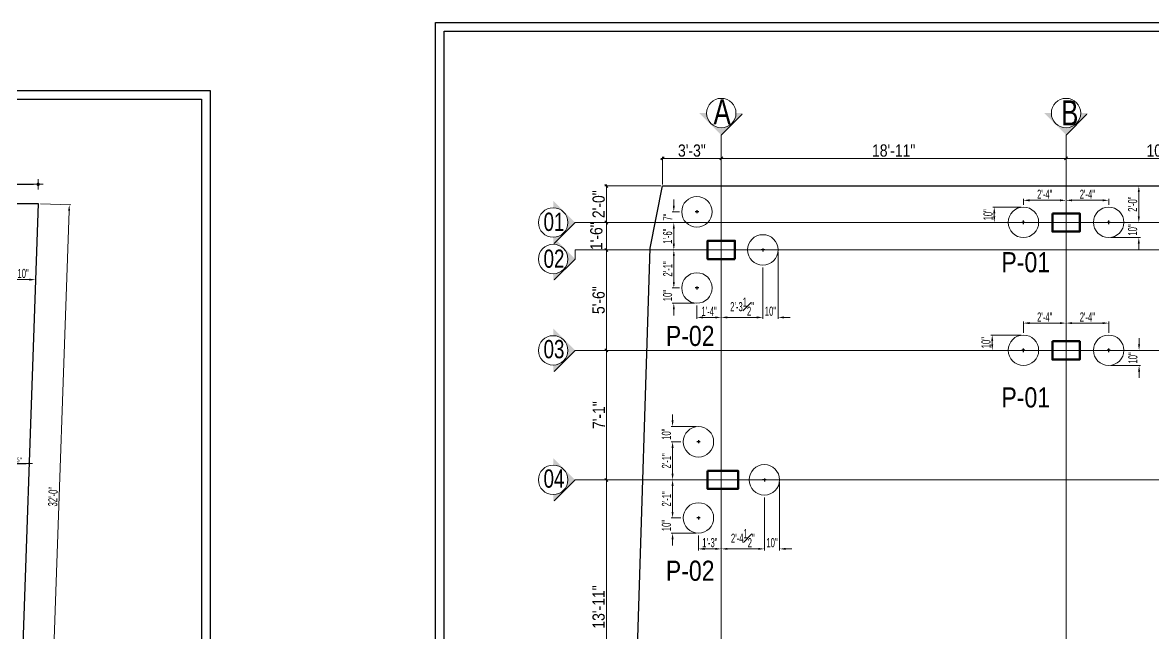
# Model space of a CAD drawing. Extents: x 52891 to 66536, y -48165 to -44533.
# Drawn here: x 58263 to 59006, y -45605 to -45204 of the extents above; entities that cross this region are included whole.
import ezdxf

# ---------------------------------------------------------------- set-up
doc = ezdxf.new("R2010")
doc.units = 0
doc.header["$MEASUREMENT"] = 0
doc.header["$PDMODE"] = 3
doc.layers.get('0').update_dxf_attribs({"lineweight": 13})
doc.layers.get('DEFPOINTS').update_dxf_attribs({"lineweight": 13})
for name, color, linetype, lineweight in [('1-PILE', 173, 'Continuous', 20), ('1-TEXT', 212, 'Continuous', 25), ('COLUMN-1', 1, 'Continuous', 50), ('DIM', 8, 'Continuous', 13), ('dim-8', 250, 'Continuous', 15), ('DIMEN', 8, 'Continuous', 13), ('line', 7, 'Continuous', 15), ('TEXT', 7, 'Continuous', 13), ('TREE', 84, 'Continuous', 13), ('WALL', 7, 'Continuous', 30)]:
    doc.layers.add(name, color=color, linetype=linetype, lineweight=lineweight)
doc.layers.add('Layer1', color=174, linetype='Continuous')
doc.styles.add('Dimtext', font='ARIALN.TTF')
doc.styles.add('NEW', font='swissck.ttf')
doc.styles.add('ROMAN_SIMPLEX', font='swisscl.ttf')
doc.styles.add('RS6', font='times.ttf')
doc.styles.get("Standard").update_dxf_attribs({"font": 'arial.ttf', "width": 0.6, "height": 6})
doc.dimstyles.new('1-4', dxfattribs={"dimtxt": 6, "dimasz": 4, "dimexe": 1, "dimexo": 1.5, "dimgap": 1, "dimtad": 1, "dimdec": 1, "dimzin": 3, "dimdsep": 46, "dimlunit": 4, "dimtxsty": 'Standard', "dimcen": 0.09, "dimdle": 4, "dimclrd": 252, "dimclre": 252, "dimclrt": 7, "dimadec": 0, "dimazin": 0, "dimtfac": 1, "dimtdec": 1, "dimtofl": 0, "dimtmove": 1, "dimatfit": 3, "dimfxl": 2, "dimfrac": 1, "dimtolj": 1, "dimtzin": 0, "dimlwd": 9, "dimlwe": 9, "dimarcsym": 0})
doc.dimstyles.new('1_4', dxfattribs={"dimtxt": 3, "dimasz": 2, "dimexe": 0.18, "dimexo": 0.0625, "dimgap": 4, "dimtad": 0, "dimdec": 0, "dimzin": 3, "dimdsep": 46, "dimlunit": 4, "dimtxsty": 'RS6', "dimblk": 'D', "dimcen": 3, "dimse1": 1, "dimse2": 1, "dimclrt": 7, "dimadec": 0, "dimazin": 0, "dimtfac": 1, "dimtdec": 0, "dimtix": 1, "dimtmove": 1, "dimatfit": 3, "dimldrblk": 'OPEN30', "dimfxl": 0.18, "dimtvp": 0.75, "dimtolj": 1, "dimtzin": 0, "dimarcsym": 0})
doc.dimstyles.new('Colm dim', dxfattribs={"dimtxt": 4, "dimasz": 2, "dimexe": 3, "dimexo": 3, "dimgap": 0.125, "dimtad": 0, "dimdec": 0, "dimzin": 3, "dimdsep": 46, "dimlunit": 4, "dimtxsty": 'RS6', "dimblk": 'D', "dimcen": 3, "dimdle": 1, "dimse1": 1, "dimse2": 1, "dimclrt": 7, "dimadec": 0, "dimazin": 0, "dimtfac": 1, "dimtdec": 0, "dimtix": 1, "dimtmove": 0, "dimatfit": 3, "dimldrblk": 'OPEN90', "dimfxl": 6, "dimfxlon": 1, "dimtvp": 0.75, "dimtolj": 1, "dimtzin": 0, "dimarcsym": 0})
doc.dimstyles.new('Dim4', dxfattribs={"dimtxt": 8, "dimasz": 2, "dimexe": 1, "dimexo": 1, "dimgap": 1, "dimtad": 1, "dimdec": 0, "dimzin": 3, "dimdsep": 46, "dimlunit": 4, "dimtxsty": 'Dimtext', "dimblk": 'OBLIQUE', "dimcen": 2, "dimdle": 1, "dimclrd": 256, "dimclre": 256, "dimclrt": 3, "dimadec": 0, "dimazin": 1, "dimtm": 1e-09, "dimtfac": 1, "dimtdec": 0, "dimtofl": 0, "dimtmove": 2, "dimatfit": 3, "dimldrblk": 'OBLIQUE', "dimfxl": 6, "dimfrac": 2, "dimtolj": 1, "dimtzin": 0, "dimlwd": -1, "dimlwe": -1, "dimarcsym": 0})

# ---------------------------------------------------------------- blocks, each defined once
blk = doc.blocks.new('_Oblique')
at = {"layer": 'WALL', "color": 0, "lineweight": -2}
blk.add_line((-0.5, -0.5), (0.5, 0.5), dxfattribs=at)
blk = doc.blocks.new('*D1318')
at = {"layer": 'DEFPOINTS', "color": 0}
for p in [(58721.72, -45293.32), (58683.12, -45311.42), (58721.72, -45311.42)]:
    blk.add_point(p, dxfattribs=at)
at = {"layer": 'line'}
for p, q in [((58682.12, -45293.32), (58722.72, -45293.32)), ((58683.12, -45310.42), (58683.12, -45292.32)), ((58721.72, -45310.42), (58721.72, -45292.32))]:
    blk.add_line(p, q, dxfattribs=at)
at = {"layer": 'line', "xscale": 2, "yscale": 2, "zscale": 2, "rotation": 180}
blk.add_blockref('_Oblique', (58683.12, -45293.32), dxfattribs=at)
at = {"layer": 'line', "xscale": 2, "yscale": 2, "zscale": 2}
blk.add_blockref('_Oblique', (58721.72, -45293.32), dxfattribs=at)
at = {"layer": 'line', "color": 3, "insert": (58702.42, -45288.24), "char_height": 8, "attachment_point": 5, "style": 'Dimtext'}
blk.add_mtext('\\A1;3\'-3"', dxfattribs=at)
blk = doc.blocks.new('*D1319')
at = {"layer": 'DEFPOINTS', "color": 0}
for p in [(58948.22, -45293.32), (58721.72, -45311.42), (58948.22, -45311.42)]:
    blk.add_point(p, dxfattribs=at)
at = {"layer": 'line'}
for p, q in [((58720.72, -45293.32), (58949.22, -45293.32)), ((58721.72, -45310.42), (58721.72, -45292.32)), ((58948.22, -45310.42), (58948.22, -45292.32))]:
    blk.add_line(p, q, dxfattribs=at)
at = {"layer": 'line', "xscale": 2, "yscale": 2, "zscale": 2, "rotation": 180}
blk.add_blockref('_Oblique', (58721.72, -45293.32), dxfattribs=at)
at = {"layer": 'line', "xscale": 2, "yscale": 2, "zscale": 2}
blk.add_blockref('_Oblique', (58948.22, -45293.32), dxfattribs=at)
at = {"layer": 'line', "color": 3, "insert": (58834.97, -45288.24), "char_height": 8, "attachment_point": 5, "style": 'Dimtext'}
blk.add_mtext('\\A1;18\'-11"', dxfattribs=at)
blk = doc.blocks.new('*D1320')
at = {"layer": 'DEFPOINTS', "color": 0}
for p in [(59077.22, -45293.32), (58948.22, -45311.42), (59077.22, -45311.42)]:
    blk.add_point(p, dxfattribs=at)
at = {"layer": 'line'}
for p, q in [((58947.22, -45293.32), (59078.22, -45293.32)), ((58948.22, -45310.42), (58948.22, -45292.32)), ((59077.22, -45310.42), (59077.22, -45292.32))]:
    blk.add_line(p, q, dxfattribs=at)
at = {"layer": 'line', "xscale": 2, "yscale": 2, "zscale": 2, "rotation": 180}
blk.add_blockref('_Oblique', (58948.22, -45293.32), dxfattribs=at)
at = {"layer": 'line', "xscale": 2, "yscale": 2, "zscale": 2}
blk.add_blockref('_Oblique', (59077.22, -45293.32), dxfattribs=at)
at = {"layer": 'line', "color": 3, "insert": (59012.72, -45288.24), "char_height": 8, "attachment_point": 5, "style": 'Dimtext'}
blk.add_mtext('\\A1;10\'-9"', dxfattribs=at)
blk = doc.blocks.new('*D1325')
at = {"layer": 'DEFPOINTS', "color": 0}
for p in [(58683.12, -45311.42), (58646.27, -45335.42), (58683.12, -45335.42)]:
    blk.add_point(p, dxfattribs=at)
at = {"layer": 'line'}
for p, q in [((58682.12, -45311.42), (58645.27, -45311.42)), ((58646.27, -45310.42), (58646.27, -45336.42)), ((58682.12, -45335.42), (58645.27, -45335.42))]:
    blk.add_line(p, q, dxfattribs=at)
at = {"layer": 'line', "xscale": 2, "yscale": 2, "zscale": 2}
for p, rotation in [((58646.27, -45311.42), 90), ((58646.27, -45335.42), 270)]:
    blk.add_blockref('_Oblique', p, dxfattribs=dict(at, rotation=rotation))
at = {"layer": 'line', "color": 3, "insert": (58641.18, -45323.42), "char_height": 8, "attachment_point": 5, "rotation": 90, "style": 'Dimtext'}
blk.add_mtext('\\A1;2\'-0"', dxfattribs=at)
blk = doc.blocks.new('*D1326')
at = {"layer": 'DEFPOINTS', "color": 0}
for p in [(58683.12, -45335.42), (58646.27, -45353.42), (58646.27, -45353.42)]:
    blk.add_point(p, dxfattribs=at)
at = {"layer": 'line'}
for p, q in [((58646.27, -45334.42), (58646.27, -45354.42)), ((58682.12, -45335.42), (58645.27, -45335.42))]:
    blk.add_line(p, q, dxfattribs=at)
at = {"layer": 'line', "xscale": 2, "yscale": 2, "zscale": 2}
for p, rotation in [((58646.27, -45335.42), 90), ((58646.27, -45353.42), 270)]:
    blk.add_blockref('_Oblique', p, dxfattribs=dict(at, rotation=rotation))
at = {"layer": 'line', "color": 3, "insert": (58639.68, -45344.42), "char_height": 8, "attachment_point": 5, "rotation": 90, "style": 'Dimtext'}
blk.add_mtext('\\A1;1\'-6"', dxfattribs=at)
blk = doc.blocks.new('*D1327')
at = {"layer": 'DEFPOINTS', "color": 0}
for p in [(58646.27, -45353.42), (58646.27, -45419.42), (58646.27, -45419.42)]:
    blk.add_point(p, dxfattribs=at)
at = {"layer": 'line'}
blk.add_line((58646.27, -45352.42), (58646.27, -45420.42), dxfattribs=at)
at = {"layer": 'line', "xscale": 2, "yscale": 2, "zscale": 2}
for p, rotation in [((58646.27, -45353.42), 90), ((58646.27, -45419.42), 270)]:
    blk.add_blockref('_Oblique', p, dxfattribs=dict(at, rotation=rotation))
at = {"layer": 'line', "color": 3, "insert": (58641.18, -45386.42), "char_height": 8, "attachment_point": 5, "rotation": 90, "style": 'Dimtext'}
blk.add_mtext('\\A1;5\'-6"', dxfattribs=at)
blk = doc.blocks.new('*D1328')
at = {"layer": 'DEFPOINTS', "color": 0}
for p in [(58646.27, -45419.42), (58646.27, -45504.42), (58646.27, -45504.42)]:
    blk.add_point(p, dxfattribs=at)
at = {"layer": 'line'}
blk.add_line((58646.27, -45418.42), (58646.27, -45505.42), dxfattribs=at)
at = {"layer": 'line', "xscale": 2, "yscale": 2, "zscale": 2}
for p, rotation in [((58646.27, -45419.42), 90), ((58646.27, -45504.42), 270)]:
    blk.add_blockref('_Oblique', p, dxfattribs=dict(at, rotation=rotation))
at = {"layer": 'line', "color": 3, "insert": (58641.25, -45461.92), "char_height": 8, "attachment_point": 5, "rotation": 90, "style": 'Dimtext'}
blk.add_mtext('\\A1;7\'-1"', dxfattribs=at)
blk = doc.blocks.new('*D1329')
at = {"layer": 'DEFPOINTS', "color": 0}
for p in [(58646.27, -45504.42), (58646.27, -45671.42), (58664.18, -45671.42)]:
    blk.add_point(p, dxfattribs=at)
at = {"layer": 'line'}
for p, q in [((58646.27, -45503.42), (58646.27, -45672.42)), ((58663.18, -45671.42), (58645.27, -45671.42))]:
    blk.add_line(p, q, dxfattribs=at)
at = {"layer": 'line', "xscale": 2, "yscale": 2, "zscale": 2}
for p, rotation in [((58646.27, -45504.42), 90), ((58646.27, -45671.42), 270)]:
    blk.add_blockref('_Oblique', p, dxfattribs=dict(at, rotation=rotation))
at = {"layer": 'line', "color": 3, "insert": (58641.18, -45587.92), "char_height": 8, "attachment_point": 5, "rotation": 90, "style": 'Dimtext'}
blk.add_mtext('\\A1;13\'-11"', dxfattribs=at)
blk = doc.blocks.new('*D1331')
at = {"layer": 'DEFPOINTS', "color": 0}
for p in [(58948.22, -45401.5), (58920.22, -45409.33), (58948.22, -45409.33)]:
    blk.add_point(p, dxfattribs=at)
at = {"layer": 'line', "color": 252, "linetype": 'Continuous', "lineweight": 9}
for p, q in [((58920.22, -45407.83), (58920.22, -45400.5)), ((58924.22, -45401.5), (58944.22, -45401.5)), ((58948.22, -45407.83), (58948.22, -45400.5))]:
    blk.add_line(p, q, dxfattribs=at)
at = {"layer": 'line', "color": 252}
for points in [[(58924.22, -45400.83), (58924.22, -45402.16), (58920.22, -45401.5)], [(58944.22, -45400.83), (58944.22, -45402.16), (58948.22, -45401.5)]]:
    blk.add_solid(points, dxfattribs=at)
at = {"layer": 'line', "color": 7, "insert": (58934.22, -45397.49), "char_height": 6, "attachment_point": 5}
blk.add_mtext('\\A1;2\'-4"', dxfattribs=at)
blk = doc.blocks.new('*D1332')
at = {"layer": 'DEFPOINTS', "color": 0}
for p in [(58976.22, -45401.5), (58948.22, -45409.33), (58976.22, -45409.33)]:
    blk.add_point(p, dxfattribs=at)
at = {"layer": 'line', "color": 252, "linetype": 'Continuous', "lineweight": 9}
for p, q in [((58948.22, -45407.83), (58948.22, -45400.5)), ((58952.22, -45401.5), (58972.22, -45401.5)), ((58976.22, -45407.83), (58976.22, -45400.5))]:
    blk.add_line(p, q, dxfattribs=at)
at = {"layer": 'line', "color": 252}
for points in [[(58952.22, -45400.83), (58952.22, -45402.16), (58948.22, -45401.5)], [(58972.22, -45400.83), (58972.22, -45402.16), (58976.22, -45401.5)]]:
    blk.add_solid(points, dxfattribs=at)
at = {"layer": 'line', "color": 7, "insert": (58962.22, -45397.49), "char_height": 6, "attachment_point": 5}
blk.add_mtext('\\A1;2\'-4"', dxfattribs=at)
blk = doc.blocks.new('*D1333')
at = {"layer": 'DEFPOINTS', "color": 0}
for p in [(58899.72, -45409.33), (58920.22, -45409.33), (58910.22, -45419.42)]:
    blk.add_point(p, dxfattribs=at)
at = {"layer": 'line', "color": 252, "linetype": 'Continuous', "lineweight": 9}
for p, q in [((58918.72, -45409.33), (58898.72, -45409.33)), ((58899.72, -45415.42), (58899.72, -45413.33)), ((58908.72, -45419.42), (58898.72, -45419.42))]:
    blk.add_line(p, q, dxfattribs=at)
at = {"layer": 'line', "color": 252}
for points in [[(58899.05, -45413.33), (58900.38, -45413.33), (58899.72, -45409.33)], [(58899.05, -45415.42), (58900.38, -45415.42), (58899.72, -45419.42)]]:
    blk.add_solid(points, dxfattribs=at)
at = {"layer": 'line', "color": 7, "insert": (58895.65, -45414.37), "char_height": 6, "attachment_point": 5, "rotation": 90}
blk.add_mtext('\\A1;10"', dxfattribs=at)
blk = doc.blocks.new('*D1334')
at = {"layer": 'DEFPOINTS', "color": 0}
for p in [(58986.22, -45419.42), (58976.22, -45429.33), (58996.18, -45429.33)]:
    blk.add_point(p, dxfattribs=at)
at = {"layer": 'line', "color": 252, "linetype": 'Continuous', "lineweight": 9}
for p, q in [((58996.18, -45415.42), (58996.18, -45411.42)), ((58987.72, -45419.42), (58997.18, -45419.42)), ((58977.72, -45429.33), (58997.18, -45429.33)), ((58996.18, -45433.33), (58996.18, -45437.33))]:
    blk.add_line(p, q, dxfattribs=at)
at = {"layer": 'line', "color": 252}
for points in [[(58995.52, -45415.42), (58996.85, -45415.42), (58996.18, -45419.42)], [(58995.52, -45433.33), (58996.85, -45433.33), (58996.18, -45429.33)]]:
    blk.add_solid(points, dxfattribs=at)
at = {"layer": 'line', "color": 7, "insert": (58992.12, -45424.37), "char_height": 6, "attachment_point": 5, "rotation": 90}
blk.add_mtext('\\A1;10"', dxfattribs=at)
blk = doc.blocks.new('*D1335')
at = {"layer": 'DEFPOINTS', "color": 0}
for p in [(58920.22, -45325.33), (58948.22, -45320.87), (58948.22, -45325.33)]:
    blk.add_point(p, dxfattribs=at)
at = {"layer": 'line', "color": 252, "linetype": 'Continuous', "lineweight": 9}
for p, q in [((58920.22, -45323.83), (58920.22, -45319.87)), ((58948.22, -45323.83), (58948.22, -45319.87)), ((58924.22, -45320.87), (58944.22, -45320.87))]:
    blk.add_line(p, q, dxfattribs=at)
at = {"layer": 'line', "color": 252}
for points in [[(58924.22, -45320.21), (58924.22, -45321.54), (58920.22, -45320.87)], [(58944.22, -45320.21), (58944.22, -45321.54), (58948.22, -45320.87)]]:
    blk.add_solid(points, dxfattribs=at)
at = {"layer": 'line', "color": 7, "insert": (58934.22, -45316.86), "char_height": 6, "attachment_point": 5}
blk.add_mtext('\\A1;2\'-4"', dxfattribs=at)
blk = doc.blocks.new('*D1336')
at = {"layer": 'DEFPOINTS', "color": 0}
for p in [(58948.22, -45325.33), (58976.22, -45320.87), (58976.22, -45325.33)]:
    blk.add_point(p, dxfattribs=at)
at = {"layer": 'line', "color": 252, "linetype": 'Continuous', "lineweight": 9}
for p, q in [((58948.22, -45323.83), (58948.22, -45319.87)), ((58976.22, -45323.83), (58976.22, -45319.87)), ((58952.22, -45320.87), (58972.22, -45320.87))]:
    blk.add_line(p, q, dxfattribs=at)
at = {"layer": 'line', "color": 252}
for points in [[(58952.22, -45320.21), (58952.22, -45321.54), (58948.22, -45320.87)], [(58972.22, -45320.21), (58972.22, -45321.54), (58976.22, -45320.87)]]:
    blk.add_solid(points, dxfattribs=at)
at = {"layer": 'line', "color": 7, "insert": (58962.22, -45316.86), "char_height": 6, "attachment_point": 5}
blk.add_mtext('\\A1;2\'-4"', dxfattribs=at)
blk = doc.blocks.new('*D1337')
at = {"layer": 'DEFPOINTS', "color": 0}
for p in [(58901.06, -45325.33), (58920.22, -45325.33), (58910.22, -45335.42)]:
    blk.add_point(p, dxfattribs=at)
at = {"layer": 'line', "color": 252, "linetype": 'Continuous', "lineweight": 9}
for p, q in [((58918.72, -45325.33), (58900.06, -45325.33)), ((58901.06, -45331.42), (58901.06, -45329.33)), ((58908.72, -45335.42), (58900.06, -45335.42))]:
    blk.add_line(p, q, dxfattribs=at)
at = {"layer": 'line', "color": 252}
for points in [[(58900.4, -45329.33), (58901.73, -45329.33), (58901.06, -45325.33)], [(58900.4, -45331.42), (58901.73, -45331.42), (58901.06, -45335.42)]]:
    blk.add_solid(points, dxfattribs=at)
at = {"layer": 'line', "color": 7, "insert": (58897, -45330.37), "char_height": 6, "attachment_point": 5, "rotation": 90}
blk.add_mtext('\\A1;10"', dxfattribs=at)
blk = doc.blocks.new('*D1338')
at = {"layer": 'DEFPOINTS', "color": 0}
for p in [(58986.22, -45335.42), (58976.22, -45345.33), (58996.02, -45345.33)]:
    blk.add_point(p, dxfattribs=at)
at = {"layer": 'line', "color": 252, "linetype": 'Continuous', "lineweight": 9}
for p, q in [((58996.02, -45331.42), (58996.02, -45327.42)), ((58987.72, -45335.42), (58997.02, -45335.42)), ((58977.72, -45345.33), (58997.02, -45345.33)), ((58996.02, -45349.33), (58996.02, -45353.33))]:
    blk.add_line(p, q, dxfattribs=at)
at = {"layer": 'line', "color": 252}
for points in [[(58995.35, -45331.42), (58996.69, -45331.42), (58996.02, -45335.42)], [(58995.35, -45349.33), (58996.69, -45349.33), (58996.02, -45345.33)]]:
    blk.add_solid(points, dxfattribs=at)
at = {"layer": 'line', "color": 7, "insert": (58991.96, -45340.37), "char_height": 6, "attachment_point": 5, "rotation": 90}
blk.add_mtext('\\A1;10"', dxfattribs=at)
blk = doc.blocks.new('*D1339')
at = {"layer": 'DEFPOINTS', "color": 0}
for p in [(58986.22, -45311.42), (58996.02, -45311.42), (58986.22, -45335.33)]:
    blk.add_point(p, dxfattribs=at)
at = {"layer": 'line', "color": 252, "linetype": 'Continuous', "lineweight": 9}
for p, q in [((58987.72, -45311.42), (58997.02, -45311.42)), ((58996.02, -45331.33), (58996.02, -45315.42)), ((58987.72, -45335.33), (58997.02, -45335.33))]:
    blk.add_line(p, q, dxfattribs=at)
at = {"layer": 'line', "color": 252}
for points in [[(58995.35, -45315.42), (58996.69, -45315.42), (58996.02, -45311.42)], [(58995.35, -45331.33), (58996.69, -45331.33), (58996.02, -45335.33)]]:
    blk.add_solid(points, dxfattribs=at)
at = {"layer": 'line', "color": 7, "insert": (58991.96, -45323.37), "char_height": 6, "attachment_point": 5, "rotation": 90}
blk.add_mtext('\\A1;2\'-0"', dxfattribs=at)
blk = doc.blocks.new('*D1340')
at = {"layer": 'DEFPOINTS', "color": 0}
for p in [(58695.72, -45328.42), (58690.55, -45335.42), (58698.58, -45335.42)]:
    blk.add_point(p, dxfattribs=at)
at = {"layer": 'line', "color": 252, "linetype": 'Continuous', "lineweight": 9}
for p, q in [((58690.55, -45324.42), (58690.55, -45320.42)), ((58694.22, -45328.42), (58689.55, -45328.42)), ((58697.08, -45335.42), (58689.55, -45335.42)), ((58690.55, -45339.42), (58690.55, -45343.42))]:
    blk.add_line(p, q, dxfattribs=at)
at = {"layer": 'line', "color": 252}
for points in [[(58689.89, -45324.42), (58691.22, -45324.42), (58690.55, -45328.42)], [(58689.89, -45339.42), (58691.22, -45339.42), (58690.55, -45335.42)]]:
    blk.add_solid(points, dxfattribs=at)
at = {"layer": 'line', "color": 7, "insert": (58686.55, -45331.92), "char_height": 6, "attachment_point": 5, "rotation": 90}
blk.add_mtext('\\A1;7"', dxfattribs=at)
blk = doc.blocks.new('*D1341')
at = {"layer": 'DEFPOINTS', "color": 0}
for p in [(58698.58, -45335.42), (58690.55, -45353.42), (58712.72, -45353.42)]:
    blk.add_point(p, dxfattribs=at)
at = {"layer": 'line', "color": 252, "linetype": 'Continuous', "lineweight": 9}
for p, q in [((58697.08, -45335.42), (58689.55, -45335.42)), ((58690.55, -45339.42), (58690.55, -45349.42)), ((58711.22, -45353.42), (58689.55, -45353.42))]:
    blk.add_line(p, q, dxfattribs=at)
at = {"layer": 'line', "color": 252}
for points in [[(58689.89, -45339.42), (58691.22, -45339.42), (58690.55, -45335.42)], [(58689.89, -45349.42), (58691.22, -45349.42), (58690.55, -45353.42)]]:
    blk.add_solid(points, dxfattribs=at)
at = {"layer": 'line', "color": 7, "insert": (58686.49, -45344.42), "char_height": 6, "attachment_point": 5, "rotation": 90}
blk.add_mtext('\\A1;1\'-6"', dxfattribs=at)
blk = doc.blocks.new('*D1342')
at = {"layer": 'DEFPOINTS', "color": 0}
for p in [(58712.72, -45353.42), (58690.55, -45378.42), (58695.72, -45378.42)]:
    blk.add_point(p, dxfattribs=at)
at = {"layer": 'line', "color": 252, "linetype": 'Continuous', "lineweight": 9}
for p, q in [((58711.22, -45353.42), (58689.55, -45353.42)), ((58690.55, -45357.42), (58690.55, -45374.42)), ((58694.22, -45378.42), (58689.55, -45378.42))]:
    blk.add_line(p, q, dxfattribs=at)
at = {"layer": 'line', "color": 252}
for points in [[(58689.89, -45357.42), (58691.22, -45357.42), (58690.55, -45353.42)], [(58689.89, -45374.42), (58691.22, -45374.42), (58690.55, -45378.42)]]:
    blk.add_solid(points, dxfattribs=at)
at = {"layer": 'line', "color": 7, "insert": (58686.54, -45365.92), "char_height": 6, "attachment_point": 5, "rotation": 90}
blk.add_mtext('\\A1;2\'-1"', dxfattribs=at)
blk = doc.blocks.new('*D1343')
at = {"layer": 'DEFPOINTS', "color": 0}
for p in [(58695.72, -45378.42), (58690.55, -45388.42), (58705.72, -45388.42)]:
    blk.add_point(p, dxfattribs=at)
at = {"layer": 'line', "color": 252, "linetype": 'Continuous', "lineweight": 9}
for p, q in [((58690.55, -45374.42), (58690.55, -45370.42)), ((58694.22, -45378.42), (58689.55, -45378.42)), ((58704.22, -45388.42), (58689.55, -45388.42)), ((58690.55, -45392.42), (58690.55, -45396.42))]:
    blk.add_line(p, q, dxfattribs=at)
at = {"layer": 'line', "color": 252}
for points in [[(58689.89, -45374.42), (58691.22, -45374.42), (58690.55, -45378.42)], [(58689.89, -45392.42), (58691.22, -45392.42), (58690.55, -45388.42)]]:
    blk.add_solid(points, dxfattribs=at)
at = {"layer": 'line', "color": 7, "insert": (58686.49, -45383.42), "char_height": 6, "attachment_point": 5, "rotation": 90}
blk.add_mtext('\\A1;10"', dxfattribs=at)
blk = doc.blocks.new('*D1344')
at = {"layer": 'DEFPOINTS', "color": 0}
for p in [(58705.72, -45388.42), (58721.72, -45388.42), (58721.72, -45397.76)]:
    blk.add_point(p, dxfattribs=at)
at = {"layer": 'line', "color": 252, "linetype": 'Continuous', "lineweight": 9}
for p, q in [((58705.72, -45389.92), (58705.72, -45398.76)), ((58721.72, -45389.92), (58721.72, -45398.76)), ((58709.72, -45397.76), (58717.72, -45397.76))]:
    blk.add_line(p, q, dxfattribs=at)
at = {"layer": 'line', "color": 252}
for points in [[(58709.72, -45397.09), (58709.72, -45398.43), (58705.72, -45397.76)], [(58717.72, -45397.09), (58717.72, -45398.43), (58721.72, -45397.76)]]:
    blk.add_solid(points, dxfattribs=at)
at = {"layer": 'line', "color": 7, "insert": (58713.72, -45393.75), "char_height": 6, "attachment_point": 5}
blk.add_mtext('\\A1;1\'-4"', dxfattribs=at)
blk = doc.blocks.new('*D1345')
at = {"layer": 'DEFPOINTS', "color": 0}
for p in [(58749.03, -45363.42), (58721.72, -45388.42), (58749.03, -45397.76)]:
    blk.add_point(p, dxfattribs=at)
at = {"layer": 'line', "color": 252, "linetype": 'Continuous', "lineweight": 9}
for p, q in [((58749.03, -45364.92), (58749.03, -45398.76)), ((58721.72, -45389.92), (58721.72, -45398.76)), ((58725.72, -45397.76), (58745.03, -45397.76))]:
    blk.add_line(p, q, dxfattribs=at)
at = {"layer": 'line', "color": 252}
for points in [[(58725.72, -45397.09), (58725.72, -45398.43), (58721.72, -45397.76)], [(58745.03, -45397.09), (58745.03, -45398.43), (58749.03, -45397.76)]]:
    blk.add_solid(points, dxfattribs=at)
at = {"layer": 'line', "color": 7, "insert": (58735.38, -45390.68), "char_height": 6, "attachment_point": 5}
blk.add_mtext('\\A1;2\'-3{\\H1.000000x;\\S1#2;}"', dxfattribs=at)
blk = doc.blocks.new('*D1346')
at = {"layer": 'DEFPOINTS', "color": 0}
for p in [(58759.03, -45353.42), (58749.03, -45363.42), (58759.03, -45397.76)]:
    blk.add_point(p, dxfattribs=at)
at = {"layer": 'line', "color": 252, "linetype": 'Continuous', "lineweight": 9}
for p, q in [((58759.03, -45354.92), (58759.03, -45398.76)), ((58749.03, -45364.92), (58749.03, -45398.76)), ((58745.03, -45397.76), (58741.03, -45397.76)), ((58763.03, -45397.76), (58767.03, -45397.76))]:
    blk.add_line(p, q, dxfattribs=at)
at = {"layer": 'line', "color": 252}
for points in [[(58745.03, -45397.09), (58745.03, -45398.43), (58749.03, -45397.76)], [(58763.03, -45397.09), (58763.03, -45398.43), (58759.03, -45397.76)]]:
    blk.add_solid(points, dxfattribs=at)
at = {"layer": 'line', "color": 7, "insert": (58754.03, -45393.7), "char_height": 6, "attachment_point": 5}
blk.add_mtext('\\A1;10"', dxfattribs=at)
blk = doc.blocks.new('*D1347')
at = {"layer": 'DEFPOINTS', "color": 0}
for p in [(58696.72, -45479.42), (58689.74, -45504.42), (58696.72, -45504.42)]:
    blk.add_point(p, dxfattribs=at)
at = {"layer": 'line', "color": 252, "linetype": 'Continuous', "lineweight": 9}
for p, q in [((58695.22, -45479.42), (58688.74, -45479.42)), ((58689.74, -45483.42), (58689.74, -45500.42)), ((58695.22, -45504.42), (58688.74, -45504.42))]:
    blk.add_line(p, q, dxfattribs=at)
at = {"layer": 'line', "color": 252}
for points in [[(58689.08, -45483.42), (58690.41, -45483.42), (58689.74, -45479.42)], [(58689.08, -45500.42), (58690.41, -45500.42), (58689.74, -45504.42)]]:
    blk.add_solid(points, dxfattribs=at)
at = {"layer": 'line', "color": 7, "insert": (58685.73, -45491.92), "char_height": 6, "attachment_point": 5, "rotation": 90}
blk.add_mtext('\\A1;2\'-1"', dxfattribs=at)
blk = doc.blocks.new('*D1348')
at = {"layer": 'DEFPOINTS', "color": 0}
for p in [(58696.72, -45504.42), (58689.74, -45529.42), (58696.72, -45529.42)]:
    blk.add_point(p, dxfattribs=at)
at = {"layer": 'line', "color": 252, "linetype": 'Continuous', "lineweight": 9}
for p, q in [((58695.22, -45504.42), (58688.74, -45504.42)), ((58689.74, -45508.42), (58689.74, -45525.42)), ((58695.22, -45529.42), (58688.74, -45529.42))]:
    blk.add_line(p, q, dxfattribs=at)
at = {"layer": 'line', "color": 252}
for points in [[(58689.08, -45508.42), (58690.41, -45508.42), (58689.74, -45504.42)], [(58689.08, -45525.42), (58690.41, -45525.42), (58689.74, -45529.42)]]:
    blk.add_solid(points, dxfattribs=at)
at = {"layer": 'line', "color": 7, "insert": (58685.73, -45516.92), "char_height": 6, "attachment_point": 5, "rotation": 90}
blk.add_mtext('\\A1;2\'-1"', dxfattribs=at)
blk = doc.blocks.new('*D1349')
at = {"layer": 'DEFPOINTS', "color": 0}
for p in [(58696.72, -45529.42), (58689.74, -45539.42), (58706.72, -45539.42)]:
    blk.add_point(p, dxfattribs=at)
at = {"layer": 'line', "color": 252, "linetype": 'Continuous', "lineweight": 9}
for p, q in [((58689.74, -45525.42), (58689.74, -45521.42)), ((58695.22, -45529.42), (58688.74, -45529.42)), ((58705.22, -45539.42), (58688.74, -45539.42)), ((58689.74, -45543.42), (58689.74, -45547.42))]:
    blk.add_line(p, q, dxfattribs=at)
at = {"layer": 'line', "color": 252}
for points in [[(58689.08, -45525.42), (58690.41, -45525.42), (58689.74, -45529.42)], [(58689.08, -45543.42), (58690.41, -45543.42), (58689.74, -45539.42)]]:
    blk.add_solid(points, dxfattribs=at)
at = {"layer": 'line', "color": 7, "insert": (58685.68, -45534.42), "char_height": 6, "attachment_point": 5, "rotation": 90}
blk.add_mtext('\\A1;10"', dxfattribs=at)
blk = doc.blocks.new('*D1350')
at = {"layer": 'DEFPOINTS', "color": 0}
for p in [(58689.74, -45469.42), (58706.72, -45469.42), (58696.72, -45479.42)]:
    blk.add_point(p, dxfattribs=at)
at = {"layer": 'line', "color": 252, "linetype": 'Continuous', "lineweight": 9}
for p, q in [((58689.74, -45465.42), (58689.74, -45461.42)), ((58705.22, -45469.42), (58688.74, -45469.42)), ((58695.22, -45479.42), (58688.74, -45479.42)), ((58689.74, -45483.42), (58689.74, -45487.42))]:
    blk.add_line(p, q, dxfattribs=at)
at = {"layer": 'line', "color": 252}
for points in [[(58689.08, -45465.42), (58690.41, -45465.42), (58689.74, -45469.42)], [(58689.08, -45483.42), (58690.41, -45483.42), (58689.74, -45479.42)]]:
    blk.add_solid(points, dxfattribs=at)
at = {"layer": 'line', "color": 7, "insert": (58685.68, -45474.42), "char_height": 6, "attachment_point": 5, "rotation": 90}
blk.add_mtext('\\A1;10"', dxfattribs=at)
blk = doc.blocks.new('*D1351')
at = {"layer": 'DEFPOINTS', "color": 0}
for p in [(58706.72, -45539.42), (58721.72, -45539.42), (58721.72, -45549.75)]:
    blk.add_point(p, dxfattribs=at)
at = {"layer": 'line', "color": 252, "linetype": 'Continuous', "lineweight": 9}
for p, q in [((58706.72, -45540.92), (58706.72, -45550.75)), ((58721.72, -45540.92), (58721.72, -45550.75)), ((58710.72, -45549.75), (58717.72, -45549.75))]:
    blk.add_line(p, q, dxfattribs=at)
at = {"layer": 'line', "color": 252}
for points in [[(58710.72, -45549.08), (58710.72, -45550.42), (58706.72, -45549.75)], [(58717.72, -45549.08), (58717.72, -45550.42), (58721.72, -45549.75)]]:
    blk.add_solid(points, dxfattribs=at)
at = {"layer": 'line', "color": 7, "insert": (58714.22, -45545.68), "char_height": 6, "attachment_point": 5}
blk.add_mtext('\\A1;1\'-3"', dxfattribs=at)
blk = doc.blocks.new('*D1352')
at = {"layer": 'DEFPOINTS', "color": 0}
for p in [(58750.03, -45514.42), (58721.72, -45539.42), (58750.03, -45549.75)]:
    blk.add_point(p, dxfattribs=at)
at = {"layer": 'line', "color": 252, "linetype": 'Continuous', "lineweight": 9}
for p, q in [((58750.03, -45515.92), (58750.03, -45550.75)), ((58721.72, -45540.92), (58721.72, -45550.75)), ((58725.72, -45549.75), (58746.03, -45549.75))]:
    blk.add_line(p, q, dxfattribs=at)
at = {"layer": 'line', "color": 252}
for points in [[(58725.72, -45549.08), (58725.72, -45550.42), (58721.72, -45549.75)], [(58746.03, -45549.08), (58746.03, -45550.42), (58750.03, -45549.75)]]:
    blk.add_solid(points, dxfattribs=at)
at = {"layer": 'line', "color": 7, "insert": (58735.88, -45542.73), "char_height": 6, "attachment_point": 5}
blk.add_mtext('\\A1;2\'-4{\\H1.000000x;\\S1#2;}"', dxfattribs=at)
blk = doc.blocks.new('*D1353')
at = {"layer": 'DEFPOINTS', "color": 0}
for p in [(58760.03, -45504.42), (58750.03, -45514.42), (58760.03, -45549.75)]:
    blk.add_point(p, dxfattribs=at)
at = {"layer": 'line', "color": 252, "linetype": 'Continuous', "lineweight": 9}
for p, q in [((58760.03, -45505.92), (58760.03, -45550.75)), ((58750.03, -45515.92), (58750.03, -45550.75)), ((58746.03, -45549.75), (58742.03, -45549.75)), ((58764.03, -45549.75), (58768.03, -45549.75))]:
    blk.add_line(p, q, dxfattribs=at)
at = {"layer": 'line', "color": 252}
for points in [[(58746.03, -45549.08), (58746.03, -45550.42), (58750.03, -45549.75)], [(58764.03, -45549.08), (58764.03, -45550.42), (58760.03, -45549.75)]]:
    blk.add_solid(points, dxfattribs=at)
at = {"layer": 'line', "color": 7, "insert": (58755.03, -45545.69), "char_height": 6, "attachment_point": 5}
blk.add_mtext('\\A1;10"', dxfattribs=at)
blk = doc.blocks.new('L')
at = {"layer": 'Layer1', "color": 4}
blk.add_lwpolyline([(-781.98, 548.61), (4.12, 548.61), (4.12, -4.12), (-781.98, -4.12)], close=True, dxfattribs=at)
at = {"layer": 'Layer1', "color": 1}
blk.add_lwpolyline([(-777.86, 544.49), (0, 544.49), (0, 0), (-777.86, 0)], close=True, dxfattribs=at)
blk = doc.blocks.new('D')
at = {"layer": 'DIM'}
for q in [(-1.125, 0), (0, 1.125), (1.125, 0), (0, -1.125)]:
    blk.add_line((0, 0), q, dxfattribs=at)
at = {"layer": 'DIM', "color": 6, "const_width": 0.375}
blk.add_lwpolyline([(-0.1875, 0, 1), (0.1875, 0, 1)], format="xyb", close=True, dxfattribs=at)
blk = doc.blocks.new('*D2080')
at = {"layer": 'DEFPOINTS', "color": 0}
for p in [(58272.96, -45310.35), (57439.36, -45323.04), (58272.96, -45323.04)]:
    blk.add_point(p, dxfattribs=at)
at = {"layer": 'dim-8', "color": 0, "lineweight": -2}
blk.add_line((57442.36, -45310.35), (58269.96, -45310.35), dxfattribs=at)
at = {"layer": 'dim-8', "color": 0, "lineweight": -2, "xscale": 3, "yscale": 3, "zscale": 3, "rotation": 180}
blk.add_blockref('D', (57439.36, -45310.35), dxfattribs=at)
at = {"layer": 'dim-8', "color": 0, "lineweight": -2, "xscale": 3, "yscale": 3, "zscale": 3}
blk.add_blockref('D', (58272.96, -45310.35), dxfattribs=at)
at = {"layer": 'dim-8', "color": 7, "insert": (57856.16, -45304.23), "char_height": 8, "attachment_point": 5, "style": 'RS6'}
blk.add_mtext('\\A1;69\'-6"', dxfattribs=at)
blk = doc.blocks.new('_Open90')
at = {"layer": 'DIM', "color": 0, "lineweight": -2}
for p, q in [((0, 0), (-1, 0)), ((-0.5, 0.5), (0, 0)), ((0, 0), (-0.5, -0.5))]:
    blk.add_line(p, q, dxfattribs=at)
blk = doc.blocks.new('*D2081')
at = {"layer": 'DEFPOINTS', "color": 0}
for p in [(58272.96, -45323.04), (58293.41, -45323.75), (58259.72, -45706.76)]:
    blk.add_point(p, dxfattribs=at)
at = {"layer": 'line', "color": 252, "linetype": 'Continuous', "lineweight": 9}
for p, q in [((58274.46, -45323.09), (58294.4, -45323.78)), ((58280.3, -45703.47), (58293.27, -45327.74)), ((58261.22, -45706.81), (58281.17, -45707.5))]:
    blk.add_line(p, q, dxfattribs=at)
at = {"layer": 'line', "color": 252}
for points in [[(58292.6, -45327.72), (58293.93, -45327.77), (58293.41, -45323.75)], [(58279.64, -45703.44), (58280.97, -45703.49), (58280.17, -45707.46)]]:
    blk.add_solid(points, dxfattribs=at)
at = {"layer": 'line', "color": 7, "insert": (58282.72, -45515.46), "char_height": 6, "attachment_point": 5, "rotation": 88.02386}
blk.add_mtext('\\A1;32\'-0"', dxfattribs=at)
blk = doc.blocks.new('*D2095')
at = {"layer": 'DEFPOINTS', "color": 0}
for p in [(58249.46, -45372.4), (58271.24, -45372.96), (58271.24, -45372.96)]:
    blk.add_point(p, dxfattribs=at)
at = {"layer": 'line', "color": 252, "linetype": 'Continuous', "lineweight": 9}
for p, q in [((58271.24, -45371.46), (58271.24, -45371.96)), ((58249.46, -45373.9), (58249.46, -45373.96)), ((58253.46, -45372.96), (58267.24, -45372.96))]:
    blk.add_line(p, q, dxfattribs=at)
at = {"layer": 'line', "color": 252}
for points in [[(58253.46, -45372.29), (58253.46, -45373.63), (58249.46, -45372.96)], [(58267.24, -45372.29), (58267.24, -45373.63), (58271.24, -45372.96)]]:
    blk.add_solid(points, dxfattribs=at)
at = {"layer": 'line', "color": 7, "insert": (58260.35, -45368.9), "char_height": 6, "attachment_point": 5}
blk.add_mtext('\\A1;1\'-10"', dxfattribs=at)
blk = doc.blocks.new('*D2096')
at = {"layer": 'DEFPOINTS', "color": 0}
for p in [(58249.46, -45496.64), (58267.08, -45493.68), (58267.08, -45493.68)]:
    blk.add_point(p, dxfattribs=at)
at = {"layer": 'line', "color": 0, "lineweight": -2}
blk.add_line((58251.46, -45493.68), (58265.08, -45493.68), dxfattribs=at)
at = {"layer": 'line', "color": 0, "lineweight": -2, "xscale": 2, "yscale": 2, "zscale": 2, "rotation": 180}
blk.add_blockref('D', (58249.46, -45493.68), dxfattribs=at)
at = {"layer": 'line', "color": 0, "lineweight": -2, "xscale": 2, "yscale": 2, "zscale": 2}
blk.add_blockref('D', (58267.08, -45493.68), dxfattribs=at)
at = {"layer": 'line', "color": 7, "insert": (58258.27, -45491.39), "char_height": 3, "attachment_point": 5, "style": 'RS6'}
blk.add_mtext('\\A1;1\'-6"', dxfattribs=at)
blk = doc.blocks.new('_Open30')
at = {"color": 0, "linetype": 'ByBlock', "lineweight": -2}
for p, q in [((-1, 0.27), (0, 0)), ((0, 0), (-1, -0.27)), ((0, 0), (-1, 0))]:
    blk.add_line(p, q, dxfattribs=at)

msp = doc.modelspace()

# ---------------------------------------------------------------- hatches: boundary and pattern name
at = {"layer": 'line', "linetype": 'Continuous', "ltscale": 10}
h = msp.add_hatch(color=7, dxfattribs=at)
h.paths.add_polyline_path([(58721.72, -45278), (58721.72, -45273.25, 0.414214), (58731.4, -45263.58), (58736.15, -45263.58)])
h.paths.add_polyline_path([(58721.72, -45278), (58707.3, -45263.58), (58712.05, -45263.58, 0.414214), (58721.72, -45273.25)])
h = msp.add_hatch(color=7, dxfattribs=at)
h.paths.add_polyline_path([(58948.22, -45278), (58948.22, -45273.25, 0.414214), (58957.9, -45263.58), (58962.65, -45263.58)])
h.paths.add_polyline_path([(58948.22, -45278), (58933.8, -45263.58), (58938.55, -45263.58, 0.414214), (58948.22, -45273.25)])
h = msp.add_hatch(color=7, dxfattribs=at)
h.paths.add_polyline_path([(58625.71, -45335.42), (58620.96, -45335.42, -0.414214), (58611.29, -45345.09), (58611.29, -45349.84)])
h.paths.add_polyline_path([(58625.71, -45335.42), (58611.29, -45321), (58611.29, -45325.75, -0.414214), (58620.96, -45335.42)])
h = msp.add_hatch(color=7, dxfattribs=at)
h.paths.add_polyline_path([(58625.71, -45359.42), (58620.96, -45359.42, -0.414214), (58611.29, -45369.09), (58611.29, -45373.84)])
h.paths.add_polyline_path([(58625.71, -45359.42), (58611.29, -45345), (58611.29, -45349.75, -0.414214), (58620.96, -45359.42)])
h = msp.add_hatch(color=7, dxfattribs=at)
h.paths.add_polyline_path([(58625.71, -45419.42), (58620.96, -45419.42, -0.414214), (58611.29, -45429.09), (58611.29, -45433.84)])
h.paths.add_polyline_path([(58625.71, -45419.42), (58611.29, -45405), (58611.29, -45409.75, -0.414214), (58620.96, -45419.42)])
h = msp.add_hatch(color=7, dxfattribs=at)
h.paths.add_polyline_path([(58625.71, -45504.42), (58620.96, -45504.42, -0.414214), (58611.29, -45514.09), (58611.29, -45518.84)])
h.paths.add_polyline_path([(58625.71, -45504.42), (58611.29, -45490), (58611.29, -45494.75, -0.414214), (58620.96, -45504.42)])

# ---------------------------------------------------------------- linework, layer by layer
at = {"layer": '1-PILE', "ltscale": 15}
for centre in [(58705.72, -45328.42), (58920.22, -45335.33), (58976.22, -45335.33), (58749.03, -45353.42), (58705.72, -45378.42), (58920.22, -45419.33), (58976.22, -45419.33), (58706.72, -45479.42), (58750.03, -45504.42), (58706.72, -45529.42)]:
    msp.add_circle(centre, 10, dxfattribs=at)
at = {"layer": 'COLUMN-1'}
for points in [[(58939.22, -45329.42), (58939.22, -45341.42), (58957.22, -45341.42), (58957.22, -45329.42)], [(58730.72, -45359.42), (58730.72, -45347.42), (58712.72, -45347.42), (58712.72, -45359.42)], [(58939.22, -45413.42), (58939.22, -45425.42), (58957.22, -45425.42), (58957.22, -45413.42)], [(58712.72, -45498.42), (58712.72, -45510.42), (58732.72, -45510.42), (58732.72, -45498.42)]]:
    msp.add_lwpolyline(points, close=True, dxfattribs=at)
at = {"layer": 'DIMEN'}
for p, q in [((58721.72, -45278), (58721.72, -45786.52)), ((58948.22, -45278), (58948.22, -45786.52)), ((58625.71, -45335.42), (59559.32, -45335.42)), ((58625.71, -45353.42), (59559.32, -45353.42)), ((58625.71, -45353.42), (58625.71, -45359.42)), ((58625.71, -45419.42), (59559.32, -45419.42)), ((58625.71, -45504.42), (59559.32, -45504.42))]:
    msp.add_line(p, q, dxfattribs=at)
at = {"layer": 'line', "color": 7, "linetype": 'Continuous', "ltscale": 10}
for p, q in [((58735.46, -45264.27), (58721.72, -45278)), ((58961.96, -45264.27), (58948.22, -45278)), ((58611.98, -45349.16), (58625.71, -45335.42)), ((58611.98, -45373.16), (58625.71, -45359.42)), ((58611.98, -45433.16), (58625.71, -45419.42)), ((58611.98, -45518.16), (58625.71, -45504.42))]:
    msp.add_line(p, q, dxfattribs=at)
at = {"layer": 'line', "color": 7, "linetype": 'Continuous', "lineweight": 20, "ltscale": 10}
for centre in [(58721.72, -45263.58), (58948.22, -45263.58), (58611.29, -45335.42), (58611.29, -45359.42), (58611.29, -45419.42), (58611.29, -45504.42)]:
    msp.add_circle(centre, 9.67, dxfattribs=at)
at = {"layer": 'TREE', "color": 1, "lineweight": 25}
for p, q in [((58705.72, -45327.43), (58705.72, -45329.4)), ((58706.95, -45328.42), (58704.56, -45328.42)), ((58920.22, -45336.55), (58920.22, -45334.16)), ((58976.22, -45336.55), (58976.22, -45334.16)), ((58921.22, -45335.33), (58919.25, -45335.33)), ((58977.22, -45335.33), (58975.25, -45335.33)), ((58750.25, -45353.42), (58747.86, -45353.42)), ((58749.03, -45352.43), (58749.03, -45354.4)), ((58706.95, -45378.42), (58704.56, -45378.42)), ((58705.72, -45377.43), (58705.72, -45379.4)), ((58921.22, -45419.33), (58919.25, -45419.33)), ((58920.22, -45420.55), (58920.22, -45418.16)), ((58977.22, -45419.33), (58975.25, -45419.33)), ((58976.22, -45420.55), (58976.22, -45418.16)), ((58707.95, -45479.42), (58705.56, -45479.42)), ((58706.72, -45478.43), (58706.72, -45480.4)), ((58751.25, -45504.42), (58748.86, -45504.42)), ((58750.03, -45503.43), (58750.03, -45505.4)), ((58707.95, -45529.42), (58705.56, -45529.42)), ((58706.72, -45528.43), (58706.72, -45530.4))]:
    msp.add_line(p, q, dxfattribs=at)
at = {"layer": 'WALL', "ltscale": 30}
for p, q in [((58674.97, -45352.29), (58683.12, -45311.42)), ((58683.12, -45311.42), (59516.72, -45311.42)), ((58665.92, -45638.89), (58674.97, -45352.29))]:
    msp.add_line(p, q, dxfattribs=at)
msp.add_lwpolyline([(58135.11, -45698.87), (57822.27, -45725.26), (57416.19, -45762.31), (57422.15, -45650.51), (57431.21, -45363.91), (57439.36, -45323.04), (58272.96, -45323.04), (58259.72, -45706.76)], dxfattribs=at)

# ---------------------------------------------------------------- block references
at = {"layer": 'WALL', "xscale": 1.370411425996281, "yscale": 1.370411425996281, "zscale": 1.370411425990245}
for p in [(59605.62, -45956), (58380.22, -46000.62)]:
    msp.add_blockref('L', p, dxfattribs=at)

# ---------------------------------------------------------------- texts
at = {"layer": '1-TEXT', "char_height": 13.224, "width": 35.7213, "attachment_point": 1, "style": 'NEW'}
for s, insert in [('P-01', (58905.75, -45354.89)), ('P-02', (58685.31, -45403.29)), ('P-01', (58905.75, -45443.67)), ('P-02', (58685.31, -45557.48))]:
    msp.add_mtext(s, dxfattribs=dict(at, insert=insert))
at = {"layer": 'TEXT', "lineweight": 18, "width": 278.5304, "attachment_point": 1, "style": 'ROMAN_SIMPLEX'}
for s, insert, char_height in [('A', (58716.64, -45254.49), 16.49), ('B', (58945.02, -45255.21), 16.49), ('01', (58604.99, -45328.98), 12), ('02', (58604.99, -45353.18), 12), ('03', (58604.99, -45412.57), 12), ('04', (58604.99, -45497.57), 12)]:
    msp.add_mtext(s, dxfattribs=dict(at, insert=insert, char_height=char_height))

# ---------------------------------------------------------------- dimensions: what is measured, and where the dimension line sits
at = {"layer": 'dim-8'}
dim = msp.add_linear_dim(base=(58272.96, -45310.35), p1=(57439.36, -45323.04), p2=(58272.96, -45323.04), dimstyle='Colm dim', override={"dimtxt": 8, "dimasz": 3, "dimtmove": 1, "dimfxl": 3, "dimarcsym": 1}, dxfattribs=at)
dim.commit()
dim.dimension.update_dxf_attribs({"geometry": '*D2080', "text_midpoint": (57856.16, -45304.23)})
at = {"layer": 'line'}
for base, p1, p2, dimstyle, picture, middle in [((58721.72, -45293.32), (58683.12, -45311.42), (58721.72, -45311.42), 'Dim4', '*D1318', (58702.42, -45288.24)), ((58948.22443647, -45293.32128804), (58721.72443647, -45311.42176538), (58948.22443647, -45311.42176538), 'Dim4', '*D1319', (58834.97443647, -45288.23670414)), ((59077.22, -45293.32), (58948.22, -45311.42), (59077.22, -45311.42), 'Dim4', '*D1320', (59012.72, -45288.24)), ((58948.22, -45320.87), (58920.22, -45325.33), (58948.22, -45325.33), '1-4', '*D1335', (58934.22, -45316.86)), ((58976.22, -45320.87), (58948.22, -45325.33), (58976.22, -45325.33), '1-4', '*D1336', (58962.22, -45316.86)), ((58759.03, -45397.76), (58749.03, -45363.42), (58759.03, -45353.42), '1-4', '*D1346', (58754.03, -45393.7)), ((58749.03, -45397.76), (58721.72, -45388.42), (58749.03, -45363.42), '1-4', '*D1345', (58735.38, -45390.68)), ((58271.24, -45372.96), (58249.46, -45372.4), (58271.24, -45372.96), '1-4', '*D2095', (58260.35, -45368.9)), ((58721.72, -45397.76), (58705.72, -45388.42), (58721.72, -45388.42), '1-4', '*D1344', (58713.72, -45393.75)), ((58948.22, -45401.5), (58920.22, -45409.33), (58948.22, -45409.33), '1-4', '*D1331', (58934.22, -45397.49)), ((58976.22, -45401.5), (58948.22, -45409.33), (58976.22, -45409.33), '1-4', '*D1332', (58962.22, -45397.49)), ((58760.03, -45549.75), (58750.03, -45514.42), (58760.03, -45504.42), '1-4', '*D1353', (58755.03, -45545.69)), ((58750.03, -45549.75), (58721.72, -45539.42), (58750.03, -45514.42), '1-4', '*D1352', (58735.88, -45542.73)), ((58721.72, -45549.75), (58706.72, -45539.42), (58721.72, -45539.42), '1-4', '*D1351', (58714.22, -45545.68))]:
    dim = msp.add_linear_dim(base=base, p1=p1, p2=p2, dimstyle=dimstyle, dxfattribs=at)
    dim.commit()
    dim.dimension.update_dxf_attribs({"geometry": picture, "text_midpoint": middle})
for base, p1, p2, dimstyle, picture, middle in [((58646.27, -45335.42), (58683.12, -45311.42), (58683.12, -45335.42), 'Dim4', '*D1325', (58641.18, -45323.42)), ((58996.02, -45311.42), (58986.22, -45335.33), (58986.22, -45311.42), '1-4', '*D1339', (58991.96, -45323.37)), ((58690.55, -45335.42), (58695.72, -45328.42), (58698.58, -45335.42), '1-4', '*D1340', (58686.55, -45331.92)), ((58901.06, -45325.33), (58910.22, -45335.42), (58920.22, -45325.33), '1-4', '*D1337', (58897, -45330.37)), ((58996.02, -45345.33), (58986.22, -45335.42), (58976.22, -45345.33), '1-4', '*D1338', (58991.96, -45340.37)), ((58646.27, -45353.42), (58683.12, -45335.42), (58646.27, -45353.42), 'Dim4', '*D1326', (58639.68, -45344.42)), ((58690.55, -45353.42), (58698.58, -45335.42), (58712.72, -45353.42), '1-4', '*D1341', (58686.49, -45344.42)), ((58646.27, -45419.42), (58646.27, -45353.42), (58646.27, -45419.42), 'Dim4', '*D1327', (58641.18, -45386.42)), ((58690.55, -45378.42), (58712.72, -45353.42), (58695.72, -45378.42), '1-4', '*D1342', (58686.54, -45365.92)), ((58690.55, -45388.42), (58695.72, -45378.42), (58705.72, -45388.42), '1-4', '*D1343', (58686.49, -45383.42)), ((58899.72, -45409.33), (58910.22, -45419.42), (58920.22, -45409.33), '1-4', '*D1333', (58895.65, -45414.37)), ((58996.18, -45429.33), (58986.22, -45419.42), (58976.22, -45429.33), '1-4', '*D1334', (58992.12, -45424.37)), ((58646.27, -45504.42), (58646.27, -45419.42), (58646.27, -45504.42), 'Dim4', '*D1328', (58641.25, -45461.92)), ((58689.74, -45469.42), (58696.72, -45479.42), (58706.72, -45469.42), '1-4', '*D1350', (58685.68, -45474.42)), ((58689.74, -45504.42), (58696.72, -45479.42), (58696.72, -45504.42), '1-4', '*D1347', (58685.73, -45491.92)), ((58646.27, -45671.42), (58646.27, -45504.42), (58664.18, -45671.42), 'Dim4', '*D1329', (58641.18, -45587.92)), ((58689.74, -45529.42), (58696.72, -45504.42), (58696.72, -45529.42), '1-4', '*D1348', (58685.73, -45516.92)), ((58689.74, -45539.42), (58696.72, -45529.42), (58706.72, -45539.42), '1-4', '*D1349', (58685.68, -45534.42))]:
    dim = msp.add_linear_dim(base=base, p1=p1, p2=p2, angle=90, dimstyle=dimstyle, dxfattribs=at)
    dim.commit()
    dim.dimension.update_dxf_attribs({"geometry": picture, "text_midpoint": middle})
dim = msp.add_aligned_dim(p1=(58259.72, -45706.76), p2=(58272.96, -45323.04), distance=-20.45, dimstyle='1-4', dxfattribs=at)
dim.commit()
dim.dimension.update_dxf_attribs({"geometry": '*D2081', "text_midpoint": (58282.72, -45515.46)})
dim = msp.add_linear_dim(base=(58267.08, -45493.68), p1=(58249.46, -45496.64), p2=(58267.08, -45493.68), dimstyle='1_4', override={"dimtxsty": 'RS6'}, dxfattribs=at)
dim.commit()
dim.dimension.update_dxf_attribs({"geometry": '*D2096', "text_midpoint": (58258.27, -45491.39)})

doc.saveas('drawing.dxf')
